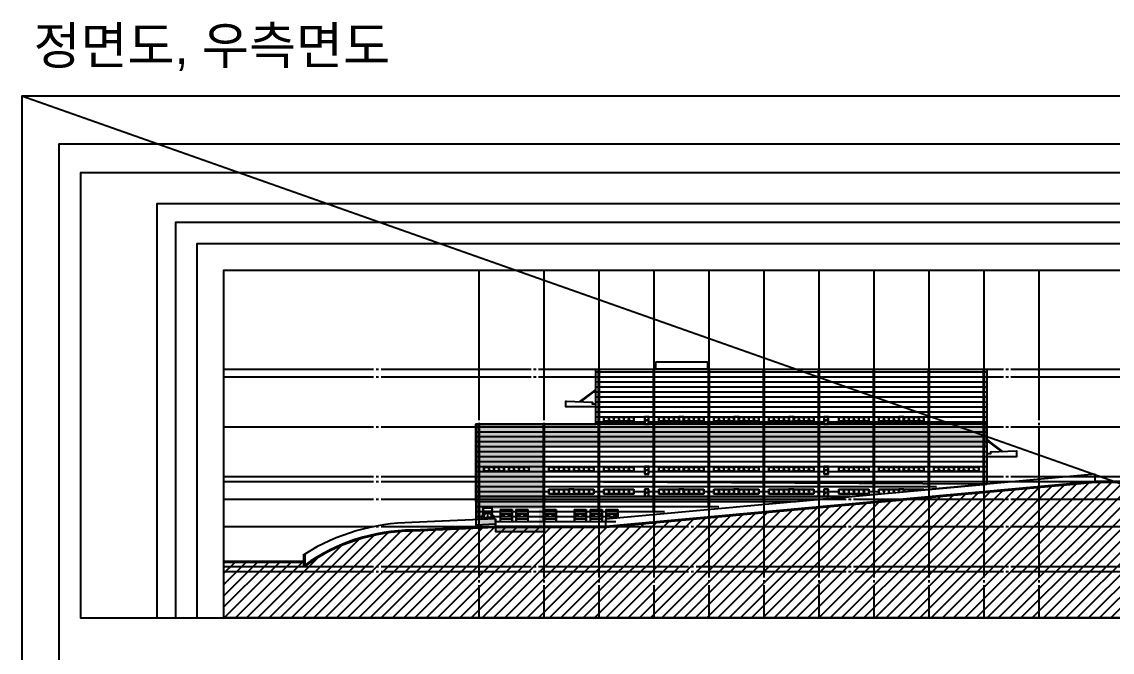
# Model space of a CAD drawing. Extents: x 152195838 to 161849066, y 365159662 to 370318102.
# Drawn here: x 161177066 to 161395176, y 365285900 to 365412138 of the extents above; entities that cross this region are included whole.
import ezdxf
from ezdxf.xclip import XClip

# ---------------------------------------------------------------- set-up
doc = ezdxf.new("R2010")
doc.units = 0
doc.header["$MEASUREMENT"] = 0
for name, pattern in [('$RECOVER_070302152830-3', [0]), ('CEN', [63, 60, -1, 1, -1]), ('계획(도시계획도로+가감속차로+부지조성)$0$y-Landschaft$0$y-Landschaft_für_Zuschnitt$0$20120914_Verkehrsflächen_Grün$0$20120628_xref - Gammel$1$3_H-GL_F1_U3 - Default$0${ Cable   Tele }', [0])]:
    doc.linetypes.add(name, pattern=pattern)
doc.layers.get('0').update_dxf_attribs({"linetype": 'CONTINUOUS'})
for name, color, linetype in [('1', 3, 'CONTINUOUS'), ('4A.TEC CEN', 1, 'CEN'), ('4A.TEC ELE 1', 7, 'CONTINUOUS'), ('4A.TEC LAND', 53, 'CONTINUOUS'), ('4A.TEC 벽체 3', 4, 'CONTINUOUS'), ('4WID', 4, 'CONTINUOUS'), ('6', 6, 'CONTINUOUS'), ('_LIBR', 4, 'CONTINUOUS'), ('ELE4', 4, 'CONTINUOUS'), ('HAT', 5, 'CONTINUOUS'), ('main-sec$0$7', 3, 'CONTINUOUS'), ('main-sec$0$㈜SE&C 해치 1', 250, 'CONTINUOUS'), ('PL', 4, 'CONTINUOUS'), ('WID', 4, 'CONTINUOUS'), ('㈜SE&C ELE 4', 9, 'CONTINUOUS'), ('㈜SE&C 기둥', 2, 'CONTINUOUS'), ('㈜SE&C 심볼', 7, 'CONTINUOUS'), ('㈜SE&C 창호 3', 9, 'CONTINUOUS'), ('입면', 1, 'CONTINUOUS')]:
    doc.layers.add(name, color=color, linetype=linetype)
doc.layers.add('DEFPOINT', color=135, linetype='CONTINUOUS', plot=False)
doc.styles.add('KSHP', font='')
doc.styles.get('KSHP').set_extended_font_data('Gulim')

# ---------------------------------------------------------------- blocks, each defined once
blk = doc.blocks.new('sd9q7wer')
at = {"layer": 'HAT', "ltscale": 100}
h = blk.add_hatch(color=251, dxfattribs=at)
h.dxf.hatch_style = 1
h.paths.add_polyline_path([(160273607, 365327063), (160274507, 365327063), (160280007, 365327063), (160362107, 365327063), (160362107, 365331563), (160259907, 365331563), (160259907, 365311410), (160263507, 365311564), (160263507, 365314563), (160272507, 365314563), (160272507, 365311063), (160263822, 365311063), (160263822, 365310063), (160273607, 365310063)])
at = {"flags": 128}
blk.add_lwpolyline([(160362107, 365331563), (160259907, 365331563), (160259907, 365311410), (160263822, 365311577), (160263822, 365310063), (160273607, 365310063), (160273607, 365327063), (160362107, 365327063)], close=True, dxfattribs=at)
blk = doc.blocks.new('dwg2762')
at = {"layer": '㈜SE&C ELE 4', "color": 252, "linetype": '계획(도시계획도로+가감속차로+부지조성)$0$y-Landschaft$0$y-Landschaft_für_Zuschnitt$0$20120914_Verkehrsflächen_Grün$0$20120628_xref - Gammel$1$3_H-GL_F1_U3 - Default$0${ Cable   Tele }', "ltscale": 5}
for p, q in [((24000, 31000, -55000), (102200, 31000, -55000)), ((24500, 1832, -55000), (24500, 31500, -55000)), ((24700, 1850, -55000), (24700, 31500, -55000)), ((35500, 2843, -55000), (35500, 31500, -55000)), ((35700, 2861, -55000), (35700, 31500, -55000)), ((46500, 3854, -55000), (46500, 31500, -55000)), ((46700, 3872, -55000), (46700, 31500, -55000)), ((57500, 4865, -55000), (57500, 31500, -55000)), ((57700, 4883, -55000), (57700, 31500, -55000)), ((68500, 5876, -55000), (68500, 31500, -55000)), ((68700, 5894, -55000), (68700, 31500, -55000)), ((79500, 6887, -55000), (79500, 31500, -55000)), ((79700, 6906, -55000), (79700, 31500, -55000)), ((90500, 7898, -55000), (90500, 31500, -55000)), ((90700, 7917, -55000), (90700, 31500, -55000)), ((101500, 8450, -55000), (101500, 31500, -55000)), ((101700, 8468, -55000), (101700, 31500, -55000)), ((24000, 30000, -55000), (102200, 30000, -55000)), ((24000, 29000, -55000), (102200, 29000, -55000)), ((24000, 28000, -55000), (102200, 28000, -55000)), ((24000, 27000, -55000), (102200, 27000, -55000)), ((24000, 26000, -55000), (102200, 26000, -55000)), ((24000, 25000, -55000), (102200, 25000, -55000)), ((24000, 24000, -55000), (102200, 24000, -55000)), ((24000, 23000, -55000), (102200, 23000, -55000)), ((24000, 22000, -55000), (102200, 22000, -55000)), ((0, 20000, -55000), (102200, 20000, -55000)), ((500, 1368, -55000), (500, 20500, -55000)), ((700, 1376, -55000), (700, 20500, -55000)), ((13500, 1000, -55000), (13500, 20500, -55000)), ((13700, 1000, -55000), (13700, 20500, -55000)), ((24000, 21000, -55000), (102200, 21000, -55000)), ((0, 19000, -55000), (102200, 19000, -55000)), ((0, 18000, -55000), (102200, 18000, -55000)), ((0, 17000, -55000), (102200, 17000, -55000)), ((0, 16000, -55000), (102200, 16000, -55000)), ((0, 15000, -55000), (102200, 15000, -55000)), ((0, 14000, -55000), (102200, 14000, -55000)), ((0, 13000, -55000), (102200, 13000, -55000)), ((0, 12000, -55000), (102200, 12000, -55000)), ((0, 11000, -55000), (102200, 11000, -55000)), ((0, 10000, -55000), (102200, 10000, -55000)), ((0, 9000, -55000), (107486, 9000, -55000)), ((0, 8000, -55000), (92107, 8000, -55000)), ((0, 7000, -55000), (81228, 7000, -55000)), ((0, 6000, -55000), (70349, 6000, -55000)), ((0, 5000, -55000), (59470, 5000, -55000)), ((0, 4000, -55000), (48590, 4000, -55000)), ((0, 3000, -55000), (37711, 3000, -55000)), ((0, 2000, -55000), (26832, 2000, -55000)), ((3915, 1000, -55000), (27963, 1000, -55000)), ((3915, 0, -55000), (23648, 0, -55000))]:
    blk.add_line(p, q, dxfattribs=at)
blk = doc.blocks.new('zw$1CC3')
blk.add_wipeout([(2700, 2400), (300, 2400), (300, 0), (2700, 0)]).translate(0, 0, 11250).dxf.layer = '㈜SE&C ELE 4'
at = {"layer": 'ELE4'}
for p, q in [((300, 2400, 11250), (2700, 2400, 11250)), ((300, 2400, 11250), (300, 0, 11250)), ((300, 2400, 11250), (350, 2350, 11250)), ((2650, 2350, 11250), (350, 2350, 11250)), ((2650, 2350, 11250), (350, 2350, 11250)), ((350, 2350, 11250), (350, 0, 11250)), ((350, 2350, 11250), (2650, 2350, 11250)), ((2650, 2350, 11250), (350, 2350, 11250)), ((2650, 2350, 11250), (350, 2350, 11250)), ((2650, 2350, 11250), (2700, 2400, 11250)), ((2650, 2350, 11250), (2650, 0, 11250)), ((2700, 2400, 11250), (2700, 0, 11250)), ((2650, 1950, 11250), (350, 1950, 11250)), ((2650, 1950, 11250), (350, 1950, 11250)), ((2650, 1450, 11250), (350, 1450, 11250)), ((2650, 1450, 11250), (350, 1450, 11250)), ((2650, 950, 11250), (350, 950, 11250)), ((2650, 950, 11250), (350, 950, 11250)), ((2650, 450, 11250), (350, 450, 11250))]:
    blk.add_line(p, q, dxfattribs=at)
at = {"layer": 'PL'}
blk.add_line((300, 0, 11250), (2700, 0, 11250), dxfattribs=at)
at = {"layer": 'WID', "color": 8}
for p, q in [((422, 1237, 11250), (422, 1087, 11250)), ((447, 1237, 11250), (447, 1087, 11250)), ((1012, 1317, 11250), (502, 1317, 11250)), ((1012, 1292, 11250), (502, 1292, 11250)), ((1012, 1032, 11250), (502, 1032, 11250)), ((1012, 1007, 11250), (502, 1007, 11250)), ((646, 1238, 11250), (532, 1129, 11250)), ((646, 1215, 11250), (573, 1146, 11250)), ((646, 1197, 11250), (611, 1161, 11250)), ((1067, 1237, 11250), (1067, 1087, 11250)), ((1092, 1237, 11250), (1092, 1087, 11250)), ((1908, 1237, 11250), (1908, 1087, 11250)), ((1933, 1237, 11250), (1933, 1087, 11250)), ((2498, 1317, 11250), (1988, 1317, 11250)), ((2498, 1292, 11250), (1988, 1292, 11250)), ((2498, 1032, 11250), (1988, 1032, 11250)), ((2498, 1007, 11250), (1988, 1007, 11250)), ((2133, 1238, 11250), (2019, 1129, 11250)), ((2133, 1215, 11250), (2060, 1146, 11250)), ((2133, 1197, 11250), (2098, 1161, 11250)), ((2553, 1237, 11250), (2553, 1087, 11250)), ((2578, 1237, 11250), (2578, 1087, 11250))]:
    blk.add_line(p, q, dxfattribs=at)
for centre, radius, start, end in [((502, 1237, 11250), 80, 90, 180), ((502, 1087, 11250), 80, 180, 270), ((502, 1237, 11250), 55, 90, 180), ((502, 1087, 11250), 55, 180, 270), ((1012, 1237, 11250), 80, 0, 90), ((1012, 1237, 11250), 55, 0, 90), ((1012, 1087, 11250), 80, 270, 0), ((1012, 1087, 11250), 55, 270, 0), ((1988, 1237, 11250), 80, 90, 180), ((1988, 1087, 11250), 80, 180, 270), ((1988, 1237, 11250), 55, 90, 180), ((1988, 1087, 11250), 55, 180, 270), ((2498, 1237, 11250), 80, 0, 90), ((2498, 1237, 11250), 55, 0, 90), ((2498, 1087, 11250), 80, 270, 0), ((2498, 1087, 11250), 55, 270, 0)]:
    blk.add_arc(centre, radius, start, end, dxfattribs=at)
blk = doc.blocks.new('zw$6564')
blk.add_wipeout([(250, 3800), (2050, 3800), (2050, 1000), (250, 1000)]).translate(0, 0, -11250)
at = {"color": 8}
for p, q in [((120, 833), (2180, 833, -11250)), ((120, 667), (2180, 667, -11250)), ((120, 500), (2180, 500, -11250)), ((120, 333), (2180, 333, -11250)), ((120, 167), (2180, 167, -11250))]:
    blk.add_line(p, q, dxfattribs=at)
at = {"layer": '1', "color": 10, "linetype": '$RECOVER_070302152830-3'}
for p, q in [((1151, 3070, -11250), (300, 2050, -11250)), ((1151, 3070, -11250), (300, 2050, -11250)), ((1151, 3070, -11250), (2000, 2050, -11250)), ((1151, 3070, -11250), (2000, 2050, -11250)), ((1151, 1000, -11250), (300, 2050, -11250)), ((1151, 1000, -11250), (300, 2050, -11250)), ((1151, 1000, -11250), (2000, 2050, -11250)), ((1151, 1000, -11250), (2000, 2050, -11250))]:
    blk.add_line(p, q, dxfattribs=at)
at = {"layer": '4A.TEC ELE 1'}
for p, q in [((-30, 0), (-30, 2200)), ((120, 2200), (-30, 2200)), ((120, 0), (120, 2200)), ((2180, 2200, -11250), (2180, 0, -11250)), ((2180, 2200, -11250), (2330, 2200, -11250)), ((2330, 2200, -11250), (2330, 0, -11250)), ((2180, 1000, -11250), (120, 1000))]:
    blk.add_line(p, q, dxfattribs=at)
blk.add_lwpolyline([(-30, 1200), (120, 1200)], dxfattribs=at)
at = {"layer": '4A.TEC ELE 1', "elevation": -11250}
blk.add_lwpolyline([(2180, 1200), (2330, 1200)], dxfattribs=at)
at = {"layer": '_LIBR', "color": 4, "linetype": 'Continuous'}
for p, q in [((250, 3800, -11250), (2050, 3800, -11250)), ((250, 1000, -11250), (250, 3800, -11250)), ((250, 3800, -11250), (2050, 3800, -11250)), ((250, 1000, -11250), (250, 3800, -11250)), ((300, 1000, -11250), (300, 3750, -11250)), ((300, 3750, -11250), (2000, 3750, -11250)), ((300, 1000, -11250), (300, 3750, -11250)), ((300, 3750, -11250), (2000, 3750, -11250)), ((300, 3100, -11250), (2000, 3100, -11250)), ((300, 3100, -11250), (2000, 3100, -11250)), ((300, 3070, -11250), (2000, 3070, -11250)), ((300, 3070, -11250), (2000, 3070, -11250)), ((2000, 1000, -11250), (2000, 3750, -11250)), ((2000, 1000, -11250), (2000, 3750, -11250)), ((2050, 1000, -11250), (2050, 3800, -11250)), ((2050, 1000, -11250), (2050, 3800, -11250)), ((220, 1000), (1880, 1000)), ((220, 1000), (1880, 1000))]:
    blk.add_line(p, q, dxfattribs=at)
at = {"layer": '㈜SE&C 창호 3'}
for p, q in [((300, 2950, -11250), (2000, 2950, -11250)), ((300, 2950, -11250), (2000, 2950, -11250)), ((1151, 1000, -11250), (1151, 3070, -11250)), ((1151, 1000, -11250), (1151, 3070, -11250)), ((300, 1100, -11250), (2000, 1100, -11250)), ((300, 1100, -11250), (2000, 1100, -11250)), ((543, 1812, -11250), (543, 1810, -11250)), ((543, 1812, -11250), (543, 1810, -11250)), ((557, 1826, -11250), (1055, 1826, -11250)), ((557, 1826, -11250), (1055, 1826, -11250)), ((557, 1796, -11250), (1085, 1796, -11250)), ((557, 1796, -11250), (1085, 1796, -11250)), ((1069, 1840, -11250), (1069, 1962, -11250)), ((1069, 1840, -11250), (1069, 1962, -11250)), ((1083, 1976, -11250), (1085, 1976, -11250)), ((1083, 1976, -11250), (1085, 1976, -11250)), ((1099, 1810, -11250), (1099, 1962, -11250)), ((1099, 1810, -11250), (1099, 1962, -11250)), ((1201, 1810, -11250), (1201, 1962, -11250)), ((1201, 1810, -11250), (1201, 1962, -11250)), ((1217, 1976, -11250), (1215, 1976, -11250)), ((1217, 1976, -11250), (1215, 1976, -11250)), ((1713, 1796, -11250), (1215, 1796, -11250)), ((1713, 1796, -11250), (1215, 1796, -11250)), ((1231, 1840, -11250), (1231, 1962, -11250)), ((1231, 1840, -11250), (1231, 1962, -11250)), ((1713, 1826, -11250), (1245, 1826, -11250)), ((1713, 1826, -11250), (1245, 1826, -11250)), ((1727, 1812, -11250), (1727, 1810, -11250)), ((1727, 1812, -11250), (1727, 1810, -11250))]:
    blk.add_line(p, q, dxfattribs=at)
at = {"layer": '㈜SE&C 창호 3', "color": 8}
blk.add_circle((1251, 3020, -11250), 15, dxfattribs=at)
blk.add_circle((1251, 3020, -11250), 15, dxfattribs=at)
at = {"layer": '㈜SE&C 창호 3'}
for centre, start, end in [((557, 1812, -11250), 90, 180), ((557, 1812, -11250), 90, 180), ((557, 1810, -11250), 180, 270), ((557, 1810, -11250), 180, 270), ((1055, 1840, -11250), 270, 0), ((1055, 1840, -11250), 270, 0), ((1083, 1962, -11250), 90, 180), ((1083, 1962, -11250), 90, 180), ((1085, 1962, -11250), 0, 90), ((1085, 1962, -11250), 0, 90), ((1085, 1810, -11250), 270, 0), ((1085, 1810, -11250), 270, 0), ((1215, 1962, -11250), 90, 180), ((1215, 1962, -11250), 90, 180), ((1215, 1810, -11250), 180, 270), ((1215, 1810, -11250), 180, 270), ((1217, 1962, -11250), 0, 90), ((1217, 1962, -11250), 0, 90), ((1245, 1840, -11250), 180, 270), ((1245, 1840, -11250), 180, 270), ((1713, 1812, -11250), 0, 90), ((1713, 1812, -11250), 0, 90), ((1713, 1810, -11250), 270, 0), ((1713, 1810, -11250), 270, 0)]:
    blk.add_arc(centre, 14, start, end, dxfattribs=at)
blk = doc.blocks.new('dwg968C')
at = {"layer": '㈜SE&C ELE 4'}
for p in [(3300, 999, -11250), (12125, 999, -11250), (18125, 999, -11250), (29125, 999, -11250), (40125, 999, -11250), (51077, 999, -11250), (62125, 999, -11250), (73125, 999, -11250), (84125, 999, -11250), (97840, 999, -11250)]:
    blk.add_blockref('zw$1CC3', p, dxfattribs=at)
at = {"layer": '㈜SE&C 기둥', "rotation": 359.9999999999999}
blk.add_blockref('zw$6564', (0, 0, 11250), dxfattribs=at)
at = {"layer": '㈜SE&C ELE 4'}
for p in [(6475, 999, -11250), (21300, 999, -11250), (32300, 999, -11250), (43300, 999, -11250), (54252, 999, -11250), (65300, 999, -11250), (76300, 999, -11250), (87300, 999, -11250), (94665, 999, -11250)]:
    blk.add_blockref('zw$1CC3', p, dxfattribs=at)
for p in [(24427, 999, -11250), (35427, 999, -11250), (46427, 999, -11250), (57379, 999, -11250), (68427, 999, -11250), (79427, 999, -11250), (90427, 999, -11250)]:
    blk.add_blockref('zw$1CC3', p, dxfattribs=at)
blk = doc.blocks.new('zw$44AB')
at = {"layer": 'DEFPOINT'}
for points in [[(194981, 0), (0, 0), (0, -66825), (194981, -66825)], [(11458, -66825), (194981, -66825), (194981, -4637), (11458, -4637)], [(14258, -66825), (194981, -66825), (194981, -7437), (14258, -7437)], [(17458, -66825), (194981, -66825), (194981, -10637), (17458, -10637)], [(21458, -66825), (194981, -66825), (194981, -14637), (21458, -14637)]]:
    blk.add_lwpolyline(points, close=True, dxfattribs=at)
blk = doc.blocks.new('a7w')
at = {"layer": 'main-sec$0$7', "color": 8}
for p, q in [((1456987, -11011683), (1456903, -11011795)), ((1456975, -11011849), (1456903, -11011795)), ((1456943, -11011775), (1456982, -11011804)), ((1456977, -11011771), (1456948, -11011809)), ((1456979, -11011727), (1457018, -11011756)), ((1459635, -11013844), (1456982, -11011854)), ((1457013, -11011723), (1456984, -11011761)), ((1457059, -11011737), (1456987, -11011683)), ((1459857, -11013836), (1457066, -11011742))]:
    blk.add_line(p, q, dxfattribs=at)
for points in [[(1456589, -11011529), (1456799, -11011529), (1457049, -11011717), (1457043, -11011725)], [(1456959, -11011837), (1456953, -11011844), (1456589, -11011844)], [(1456589, -11014809), (1462589, -11014809), (1462589, -11013709), (1462539, -11013709), (1462539, -11013734), (1457289, -11013933), (1457289, -11013983), (1457330, -11013981)], [(1457330, -11013981), (1457330, -11014225), (1456589, -11014225)]]:
    blk.add_lwpolyline(points, dxfattribs=at)
blk.add_lwpolyline([(1456969, -11011857), (1456976, -11011862), (1457072, -11011734), (1457065, -11011729)], close=True, dxfattribs=at)
for centre in [(1456963, -11011790), (1456999, -11011742)]:
    blk.add_circle(centre, 12, dxfattribs=at)
blk = doc.blocks.new('zw$364D')
blk.add_wipeout([(0, 1000), (9000, 1000), (9000, 0), (0, 0)]).translate(0, 0, 11250).dxf.layer = '㈜SE&C ELE 4'
at = {"layer": '4WID'}
for p, q in [((0, 0, 11250), (0, 1000, 11250)), ((0, 1000, 11250), (2000, 1000, 11250)), ((2000, 0, 11250), (0, 0, 11250)), ((30, 30, 11250), (30, 970, 11250)), ((30, 970, 11250), (1970, 970, 11250)), ((1970, 30, 11250), (30, 30, 11250)), ((975, 80, 11250), (975, 920, 11250)), ((1025, 30, 11250), (1025, 970, 11250)), ((1025, 920, 11250), (1920, 920, 11250)), ((1920, 80, 11250), (1025, 80, 11250)), ((1920, 920, 11250), (1920, 80, 11250)), ((1970, 970, 11250), (1970, 30, 11250)), ((1970, 970, 11250), (1970, 30, 11250)), ((2000, 1000, 11250), (2000, 0, 11250)), ((2000, 0, 11250), (2000, 1000, 11250)), ((2000, 1000, 11250), (4000, 1000, 11250)), ((4000, 0, 11250), (2000, 0, 11250)), ((2030, 30, 11250), (2030, 970, 11250)), ((2030, 970, 11250), (3970, 970, 11250)), ((3970, 30, 11250), (2030, 30, 11250)), ((2975, 80, 11250), (2975, 920, 11250)), ((3025, 30, 11250), (3025, 970, 11250)), ((3025, 920, 11250), (3920, 920, 11250)), ((3920, 80, 11250), (3025, 80, 11250)), ((3920, 920, 11250), (3920, 80, 11250)), ((3970, 970, 11250), (3970, 30, 11250)), ((3970, 970, 11250), (3970, 30, 11250)), ((4000, 0), (4000, 1000, 11250)), ((4000, 1000, 11250), (5000, 1000, 11250)), ((5000, 0, 11250), (5000, 1000, 11250)), ((5000, 1000, 11250), (7000, 1000, 11250)), ((5000, 30), (5000, 970)), ((7000, 0, 11250), (5000, 0, 11250)), ((5030, 970, 11250), (6970, 970, 11250)), ((5030, 970, 11250), (5030, 30, 11250)), ((6970, 30, 11250), (5030, 30, 11250)), ((5975, 80, 11250), (5975, 920, 11250)), ((6025, 30, 11250), (6025, 970, 11250)), ((6025, 920, 11250), (6920, 920, 11250)), ((6920, 80, 11250), (6025, 80, 11250)), ((6920, 920, 11250), (6920, 80, 11250)), ((6970, 970, 11250), (6970, 30, 11250)), ((6970, 970, 11250), (6970, 30, 11250)), ((7000, 1000, 11250), (7000, 0, 11250)), ((7000, 0, 11250), (7000, 1000, 11250)), ((7000, 1000, 11250), (9000, 1000, 11250)), ((9000, 0, 11250), (7000, 0, 11250)), ((7030, 30, 11250), (7030, 970, 11250)), ((7030, 970, 11250), (8970, 970, 11250)), ((8970, 30, 11250), (7030, 30, 11250)), ((7975, 80, 11250), (7975, 920, 11250)), ((8025, 30, 11250), (8025, 970, 11250)), ((8025, 920, 11250), (8920, 920, 11250)), ((8920, 80, 11250), (8025, 80, 11250)), ((8920, 920, 11250), (8920, 80, 11250)), ((8970, 970, 11250), (8970, 30, 11250)), ((8970, 970, 11250), (8970, 30, 11250)), ((9000, 0), (9000, 1000, 11250)), ((5000, 0), (4000, 0))]:
    blk.add_line(p, q, dxfattribs=at)
at = {"layer": '4WID', "color": 8}
for p, q in [((906, 490, 11250), (906, 405, 11250)), ((949, 447, 11250), (906, 490, 11250)), ((949, 447, 11250), (906, 405, 11250)), ((1051, 447, 11250), (1094, 490, 11250)), ((1051, 447, 11250), (1094, 405, 11250)), ((1094, 490, 11250), (1094, 405, 11250)), ((2906, 490, 11250), (2906, 405, 11250)), ((2949, 447, 11250), (2906, 490, 11250)), ((2949, 447, 11250), (2906, 405, 11250)), ((3051, 447, 11250), (3094, 490, 11250)), ((3051, 447, 11250), (3094, 405, 11250)), ((3094, 490, 11250), (3094, 405, 11250)), ((5906, 490, 11250), (5906, 405, 11250)), ((5949, 447, 11250), (5906, 490, 11250)), ((5949, 447, 11250), (5906, 405, 11250)), ((6051, 447, 11250), (6094, 490, 11250)), ((6051, 447, 11250), (6094, 405, 11250)), ((6094, 490, 11250), (6094, 405, 11250)), ((7906, 490, 11250), (7906, 405, 11250)), ((7949, 447, 11250), (7906, 490, 11250)), ((7949, 447, 11250), (7906, 405, 11250)), ((8051, 447, 11250), (8094, 490, 11250)), ((8051, 447, 11250), (8094, 405, 11250)), ((8094, 490, 11250), (8094, 405, 11250))]:
    blk.add_line(p, q, dxfattribs=at)
at = {"layer": '4WID', "elevation": 11250}
for points in [[(975, 80), (80, 80), (80, 920), (975, 920)], [(2975, 80), (2080, 80), (2080, 920), (2975, 920)], [(5975, 80), (5080, 80), (5080, 920), (5975, 920)], [(7975, 80), (7080, 80), (7080, 920), (7975, 920)]]:
    blk.add_lwpolyline(points, dxfattribs=at)
at = {"layer": '4WID'}
for points in [[(5000, 970), (4000, 970), (4000, 30), (5000, 30)], [(4950, 920), (4050, 920), (4050, 80), (4950, 80)]]:
    blk.add_lwpolyline(points, close=True, dxfattribs=at)
blk = doc.blocks.new('zw$B263')
blk.add_wipeout([(0, 1000), (6000, 1000), (6000, 0), (0, 0)]).dxf.layer = '㈜SE&C ELE 4'
at = {"layer": '4WID'}
for p, q in [((0, 0), (0, 1000)), ((0, 1000), (2000, 1000)), ((2000, 0), (0, 0)), ((30, 30), (30, 970)), ((30, 970), (1970, 970)), ((1970, 30), (30, 30)), ((975, 80), (975, 920)), ((1025, 30), (1025, 970)), ((1025, 920), (1920, 920)), ((1920, 80), (1025, 80)), ((1920, 920), (1920, 80)), ((1970, 970), (1970, 30)), ((1970, 970), (1970, 30)), ((2000, 1000), (2000, 0)), ((2000, 0), (2000, 1000)), ((2000, 1000), (4000, 1000)), ((4000, 0), (2000, 0)), ((2030, 30), (2030, 970)), ((2030, 970), (3970, 970)), ((3970, 30), (2030, 30)), ((2975, 80), (2975, 920)), ((3025, 30), (3025, 970)), ((3025, 920), (3920, 920)), ((3920, 80), (3025, 80)), ((3920, 920), (3920, 80)), ((3970, 970), (3970, 30)), ((3970, 970), (3970, 30)), ((4000, 1000), (4000, 0)), ((4000, 0), (4000, 1000)), ((4000, 1000), (6000, 1000)), ((6000, 0), (4000, 0)), ((4030, 30), (4030, 970)), ((4030, 970), (5970, 970)), ((5970, 30), (4030, 30)), ((4975, 80), (4975, 920)), ((5025, 30), (5025, 970)), ((5025, 920), (5920, 920)), ((5920, 80), (5025, 80)), ((5920, 920), (5920, 80)), ((5970, 970), (5970, 30)), ((5970, 970), (5970, 30)), ((6000, 1000), (6000, 0))]:
    blk.add_line(p, q, dxfattribs=at)
at = {"layer": '4WID', "color": 8}
for p, q in [((906, 490), (906, 405)), ((949, 447), (906, 490)), ((949, 447), (906, 405)), ((1051, 447), (1094, 490)), ((1051, 447), (1094, 405)), ((1094, 490), (1094, 405)), ((2906, 490), (2906, 405)), ((2949, 447), (2906, 490)), ((2949, 447), (2906, 405)), ((3051, 447), (3094, 490)), ((3051, 447), (3094, 405)), ((3094, 490), (3094, 405)), ((4906, 490), (4906, 405)), ((4949, 447), (4906, 490)), ((4949, 447), (4906, 405)), ((5051, 447), (5094, 490)), ((5051, 447), (5094, 405)), ((5094, 490), (5094, 405))]:
    blk.add_line(p, q, dxfattribs=at)
at = {"layer": '4WID'}
for points in [[(975, 80), (80, 80), (80, 920), (975, 920)], [(2975, 80), (2080, 80), (2080, 920), (2975, 920)], [(4975, 80), (4080, 80), (4080, 920), (4975, 920)]]:
    blk.add_lwpolyline(points, dxfattribs=at)
blk = doc.blocks.new('zw$CFFE')
at = {"linetype": 'Continuous'}
blk.add_wipeout([(900, 0), (0, 0), (0, 1500), (900, 1500)], dxfattribs=at)
h = blk.add_hatch(color=10)
edge = h.paths.add_edge_path()
edge.add_ellipse((129, 127), major_axis=(25, 0), ratio=1, start_angle=0, end_angle=360)
blk.add_hatch(color=10).paths.add_polyline_path([(450, 635), (350, 808), (550, 808)])
at = {"color": 10, "flags": 128}
blk.add_lwpolyline([(450, 635), (350, 808), (550, 808)], close=True, dxfattribs=at)
at = {"color": 10}
blk.add_circle((129, 127), 25, dxfattribs=at)
at = {"layer": '4WID'}
for p, q in [((0, 0), (0, 1500)), ((0, 1500), (900, 1500)), ((900, 0), (0, 0)), ((30, 30), (30, 1470)), ((30, 1470), (870, 1470)), ((870, 30), (30, 30)), ((820, 1420), (820, 80)), ((870, 1470), (870, 30)), ((870, 1470), (870, 30)), ((900, 1500), (900, 0))]:
    blk.add_line(p, q, dxfattribs=at)
blk.add_lwpolyline([(820, 80), (80, 80), (80, 1420), (820, 1420)], dxfattribs=at)
blk = doc.blocks.new('dwgDF16')
at = {"layer": '㈜SE&C ELE 4', "rotation": 360}
for name, p in [('zw$364D', (14600, 1000, -11250)), ('zw$B263', (25600, 1000)), ('zw$364D', (36600, 1000, -11250)), ('zw$364D', (47600, 1000, -11250)), ('zw$364D', (58600, 1000, -11250)), ('zw$364D', (80600, 1000, -11250)), ('zw$364D', (91600, 1000, -11250))]:
    blk.add_blockref(name, p, dxfattribs=at)
at = {"layer": '㈜SE&C ELE 4'}
blk.add_blockref('zw$B263', (72600, 1000), dxfattribs=at)
at = {"layer": '입면', "xscale": -1}
for p in [(34600, 500), (70500, 500)]:
    blk.add_blockref('zw$CFFE', p, dxfattribs=at)

msp = doc.modelspace()

# ---------------------------------------------------------------- hatches: boundary and pattern name
h = msp.add_hatch(color=253)
h.dxf.hatch_style = 1
h.paths.add_polyline_path([(161267907, 365316062), (161331862, 365316062), (161342741, 365317062), (161267907, 365317062)])
at = {"layer": 'main-sec$0$㈜SE&C 해치 1'}
h = msp.add_hatch(dxfattribs=at)
h.set_pattern_fill('ANSI31', color=251, scale=500, angle=270, style=0)
h.set_pattern_definition([(225, (153972782.4, 375438275.5), (-1122.53202, 1122.53202), [])])
h.paths.add_polyline_path([(161217434, 365292762), (161217434, 365303863), (161233449, 365303863), (161233449, 365303123), (161233649, 365303123, -0.1529529), (161255247, 365310271), (161271829, 365310963), (161293870, 365311063), (161391782, 365320063), (161411939, 365320063), (161411939, 365319863), (161412139, 365319863), (161412139, 365324863), (161414107, 365324863), (161414307, 365324863), (161414307, 365329863), (161448799, 365329863), (161448799, 365292762), (161217434, 365292762)])

# ---------------------------------------------------------------- linework, layer by layer
msp.add_line((161391782, 365320063), (161391782, 365321570))
msp.add_lwpolyline([(161303907, 365344063), (161314232, 365344063), (161314232, 365342563), (161303907, 365342563)], close=True)
at = {"layer": '4A.TEC CEN', "color": 8, "ltscale": 500}
for p, q in [((161217434, 365342563), (161448799, 365342563)), ((161217434, 365341063), (161448799, 365341063)), ((161217434, 365331063), (161448799, 365331063)), ((161217434, 365321063), (161448799, 365321063)), ((161217434, 365320063), (161448799, 365320063)), ((161217434, 365303063), (161448799, 365303063)), ((161217434, 365302063), (161448799, 365302063))]:
    msp.add_line(p, q, dxfattribs=at)
at = {"layer": '4A.TEC CEN', "color": 8, "ltscale": 500, "flags": 128}
for points in [[(161369507, 365362346), (161369507, 365292762)], [(161380507, 365362346), (161380507, 365292762)]]:
    msp.add_lwpolyline(points, dxfattribs=at)
at = {"layer": '4A.TEC LAND', "linetype": 'Continuous'}
for points in [[(161411939, 365320063), (161391782, 365320063)], [(161411939, 365319963), (161391782, 365319963)], [(161411939, 365319863), (161391782, 365319863)], [(161233449, 365304063), (161217434, 365304063)], [(161233449, 365303963), (161217434, 365303963)], [(161233449, 365303863), (161217434, 365303863)]]:
    msp.add_lwpolyline(points, dxfattribs=at)
msp.add_lwpolyline([(161233449, 365305563), (161233649, 365305563), (161233649, 365303123), (161233449, 365303123)], close=True, dxfattribs=at)
at = {"layer": 'DEFPOINT'}
msp.add_lwpolyline([(161448799, 365292762), (161217434, 365292762)], dxfattribs=at)

# ---------------------------------------------------------------- block references
for name, p in [('sd9q7wer', (1008000, 0)), ('dwg2762', (161267907, 365311063, 55000))]:
    msp.add_blockref(name, p)
at = {"layer": '㈜SE&C 심볼', "xscale": -1}
msp.add_blockref('a7w', (162748496, 376349873), dxfattribs=at)
at = {"layer": '㈜SE&C 심볼'}
msp.add_blockref('a7w', (159913518, 376339873), dxfattribs=at)

# ---------------------------------------------------------------- texts
at = {"layer": 'DEFPOINT', "color": 5, "style": 'KSHP'}
msp.add_text('정면도, 우측면도', height=7500, dxfattribs=at).set_placement((161179406, 365403658))

# ---------------------------------------------------------------- next in the draw order: block references
ref = msp.add_blockref('dwg968C', (161269132, 365311063))
XClip(ref).set_block_clipping_path([(-1224.9999996126, 1346.5710574389), (2689.9565857053, 1513.6240659952), (2689.9565857053, 0.000000596), (24737.9634754062, 0.000000596), (24737.9634754062, 1506.4645320177), (28275.0000022948, 1831.5862419009), (28275.0000022948, 5000), (-1224.9999977052, 5000)])

# ---------------------------------------------------------------- next in the draw order: linework, layer by layer
for p, q in [((161271822, 365311063), (161271822, 365312577)), ((161293870, 365311063), (161293870, 365312570))]:
    msp.add_line(p, q)
at = {"flags": 128}
msp.add_lwpolyline([(161391782, 365321570), (161293870, 365312570)], dxfattribs=at)
for points in [[(161271822, 365312577), (161255074, 365311862, 0.1368284), (161233649, 365305563, 0.1779522)], [(161271822, 365311063), (161255236, 365310371, 0.15196), (161233649, 365303361, 0.15196)]]:
    msp.add_lwpolyline(points, format="xyb", dxfattribs=at)
at = {"layer": '4A.TEC CEN', "color": 8, "ltscale": 500}
for p, q in [((161217434, 365316563), (161448799, 365316563)), ((161217434, 365311063), (161448799, 365311063))]:
    msp.add_line(p, q, dxfattribs=at)
at = {"layer": '4A.TEC CEN', "color": 8, "ltscale": 500, "flags": 128}
msp.add_lwpolyline([(161268507, 365362346), (161268507, 365292762)], dxfattribs=at)
at = {"layer": '4A.TEC LAND', "linetype": 'Continuous'}
for points in [[(161391791, 365319964), (161293875, 365310963), (161271829, 365310963), (161255247, 365310271, 0.1524552), (161233649, 365303242)], [(161391800, 365319864), (161293879, 365310863), (161271835, 365310863), (161255258, 365310172, 0.1529529), (161233649, 365303123)]]:
    msp.add_lwpolyline(points, format="xyb", dxfattribs=at)
for points in [[(161391782, 365320063), (161293870, 365311063)], [(161293870, 365311063), (161271822, 365311063)]]:
    msp.add_lwpolyline(points, dxfattribs=at)
at = {"layer": '4A.TEC 벽체 3', "linetype": 'Continuous'}
msp.add_line((161271822, 365312062), (161293870, 365312062), dxfattribs=at)
at = {"layer": '4A.TEC 벽체 3', "linetype": 'Continuous', "flags": 128}
msp.add_lwpolyline([(161267907, 365316062), (161267907, 365331563), (161291907, 365331563), (161291907, 365342563), (161370107, 365342563), (161370107, 365319577)], dxfattribs=at)
msp.add_lwpolyline([(161267907, 365316062), (161331862, 365316062), (161342741, 365317062), (161267907, 365317062)], close=True, dxfattribs=at)
at = {"layer": '6', "lineweight": 0, "ltscale": 15}
msp.add_lwpolyline([(161267907, 365312410), (161267907, 365316062)], dxfattribs=at)
at = {"layer": 'DEFPOINT', "color": 5}
msp.add_lwpolyline([(161177066, 365159662), (161513066, 365159662), (161513066, 365397262), (161177066, 365397262)], close=True, dxfattribs=at)
at = {"layer": 'DEFPOINT'}
msp.add_lwpolyline([(161474066, 365387662), (161184466, 365387662), (161184466, 365169662), (161474066, 365169662)], close=True, dxfattribs=at)

# ---------------------------------------------------------------- next in the draw order: block references
at = {"layer": 'DEFPOINT', "xscale": 1.333333333333333, "yscale": 1.333333333333333, "zscale": 1.333333333333333}
msp.add_blockref('zw$44AB', (161188824, 365381862), dxfattribs=at)

# ---------------------------------------------------------------- next in the draw order: block references
at = {"layer": '㈜SE&C ELE 4', "rotation": 360}
for name, p in [('zw$B263', (161293507, 365332063)), ('zw$364D', (161304507, 365332063, -11250)), ('zw$364D', (161315507, 365332063, -11250)), ('zw$364D', (161326507, 365332063, -11250)), ('zw$364D', (161348507, 365332063, -11250)), ('zw$364D', (161269507, 365322063, -11250)), ('zw$364D', (161282507, 365322063, -11250)), ('zw$B263', (161293507, 365322063)), ('zw$364D', (161304507, 365322063, -11250)), ('zw$364D', (161315507, 365322063, -11250)), ('zw$364D', (161326507, 365322063, -11250)), ('zw$364D', (161348507, 365322063, -11250))]:
    msp.add_blockref(name, p, dxfattribs=at)
at = {"layer": '㈜SE&C ELE 4'}
for p in [(161340507, 365332063), (161340507, 365322063)]:
    msp.add_blockref('zw$B263', p, dxfattribs=at)
at = {"layer": '입면', "xscale": -1}
for p in [(161302507, 365331563), (161338407, 365331563), (161302507, 365321563), (161338407, 365321563)]:
    msp.add_blockref('zw$CFFE', p, dxfattribs=at)

# ---------------------------------------------------------------- next in the draw order: linework, layer by layer
at = {"layer": '4A.TEC CEN', "color": 8, "ltscale": 500, "flags": 128}
for points in [[(161281507, 365362346), (161281507, 365292762)], [(161292507, 365362346), (161292507, 365292762)], [(161303507, 365362346), (161303507, 365292762)], [(161314507, 365362346), (161314507, 365292762)], [(161325507, 365362346), (161325507, 365292762)], [(161336507, 365362346), (161336507, 365292762)], [(161347507, 365362346), (161347507, 365292762)], [(161358507, 365362346), (161358507, 365292762)]]:
    msp.add_lwpolyline(points, dxfattribs=at)

# ---------------------------------------------------------------- next in the draw order: block references
ref = msp.add_blockref('dwgDF16', (161267907, 365316562))
XClip(ref).set_block_clipping_path([(-0.0000010133, 3501.3567731977), (-0.0000010133, 1.3567731977), (69394.3352750838, 0), (102200.0000010133, 3015.4717743993)])
at = {"layer": '㈜SE&C ELE 4', "rotation": 360}
msp.add_blockref('zw$364D', (161359507, 365322063, -11250), dxfattribs=at)

# ---------------------------------------------------------------- next in the draw order: linework, layer by layer
msp.add_line((161849066, 365159662), (161177066, 365397262))

doc.saveas('drawing.dxf')
